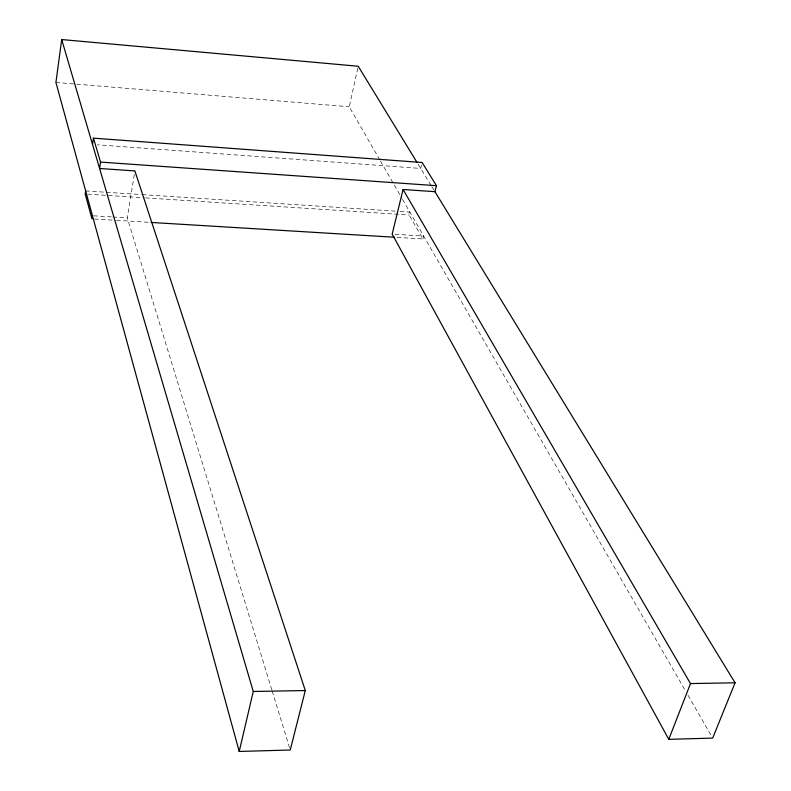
<?xml version="1.0" encoding="UTF-8"?>
<svg xmlns="http://www.w3.org/2000/svg" width="791" height="791" viewBox="0 0 791 791"><rect width="100%" height="100%" fill="white"/><g stroke="black" fill="none" stroke-linecap="round" stroke-linejoin="round"><path stroke-width="0.59" stroke-dasharray="3.96 2.97" d="M271.827 689.841L127.282 217.881L134.885 170.925M379.858 159.97L349.226 106.775L358.234 66.246M397.072 237.389L422.908 238.961L409.155 214.984L409.867 212.107L400.009 211.464M421.573 164.884L420.693 168.434L97.441 144.802M422.908 238.961L423.65 236.044L393.384 234.185M93.645 215.814L111.66 216.922M112.866 217.001L127.282 217.881M94.436 218.998L115.348 220.264M116.574 220.343L149.796 222.36M85.636 190.928L141.114 194.556M142.35 194.635L395.075 211.138M87.653 194.141L144.318 197.809M145.544 197.898L409.155 214.984M55.924 82.462L349.226 106.775M418.123 164.221L431.204 185.628M431.817 186.636L434.912 191.689M380.471 161.038L401.907 198.274M402.52 199.342L685.55 690.998M688.022 695.279L712.048 737.034M272.183 691.018L289.526 747.653"/><path stroke-width="1.19" d="M416.827 162.115L358.234 66.246L61.698 39.55L55.924 82.462L239.208 751.45L290.248 750.006L305.286 690.543L134.885 170.925L99.587 168.483L100.556 162.086L93.457 138.148L422.157 162.521L436.434 185.687L434.912 191.689L735.076 682.791L712.671 738.102L668.781 739.338L392.168 234.116L403.064 189.484L434.912 191.689M85.636 190.928L85.191 193.983L91.974 218.85L92.438 215.745M92.517 144.446L93.457 138.148M239.208 751.45L253.268 691.482L61.698 39.55M668.781 739.338L690.484 683.592L403.064 189.484M253.268 691.482L305.286 690.543M690.484 683.592L735.076 682.791M151.022 222.439L394.61 237.241M100.556 162.086L436.434 185.687"/></g></svg>
